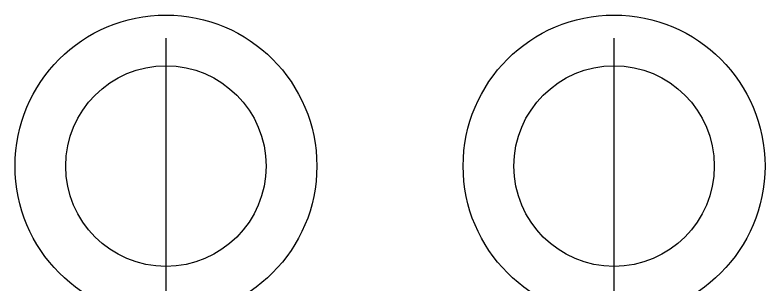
# Model space of a CAD drawing. Header units: millimetres. Extents: x -69706 to 52883, y -6882 to 68885.
# Drawn here: x -29746 to -28926, y 35489 to 35784 of the extents above; entities that cross this region are included whole.
import ezdxf

# ---------------------------------------------------------------- set-up
doc = ezdxf.new("R2010")
doc.units = ezdxf.units.MM
doc.layers.add('XFM1Q40$0$M-PIPE-CHWR20-PH1', color=110, linetype='Continuous')
doc.layers.add('XFM1Q40$0$M-PIPE-CHWS12-PH1', color=130, linetype='Continuous')

# ---------------------------------------------------------------- blocks, each defined once
blk = doc.blocks.new('XFM1Q40$0$A$C400517eb')
at = {"layer": 'XFM1Q40$0$M-PIPE-CHWR20-PH1'}
blk.add_line((287849.43, 84110.45), (287849.43, 84389.55), dxfattribs=at)
for radius in [165, 109.55]:
    blk.add_circle((287849.43, 84250), radius, dxfattribs=at)
at = {"layer": 'XFM1Q40$0$M-PIPE-CHWS12-PH1'}
blk.add_line((287359.43, 84389.55), (287359.43, 84110.45), dxfattribs=at)
for radius in [165, 109.55]:
    blk.add_circle((287359.43, 84250), radius, dxfattribs=at)

msp = doc.modelspace()

# ---------------------------------------------------------------- block references
msp.add_blockref('XFM1Q40$0$A$C400517eb', (-316940.039, -48630.666))

doc.saveas('drawing.dxf')
